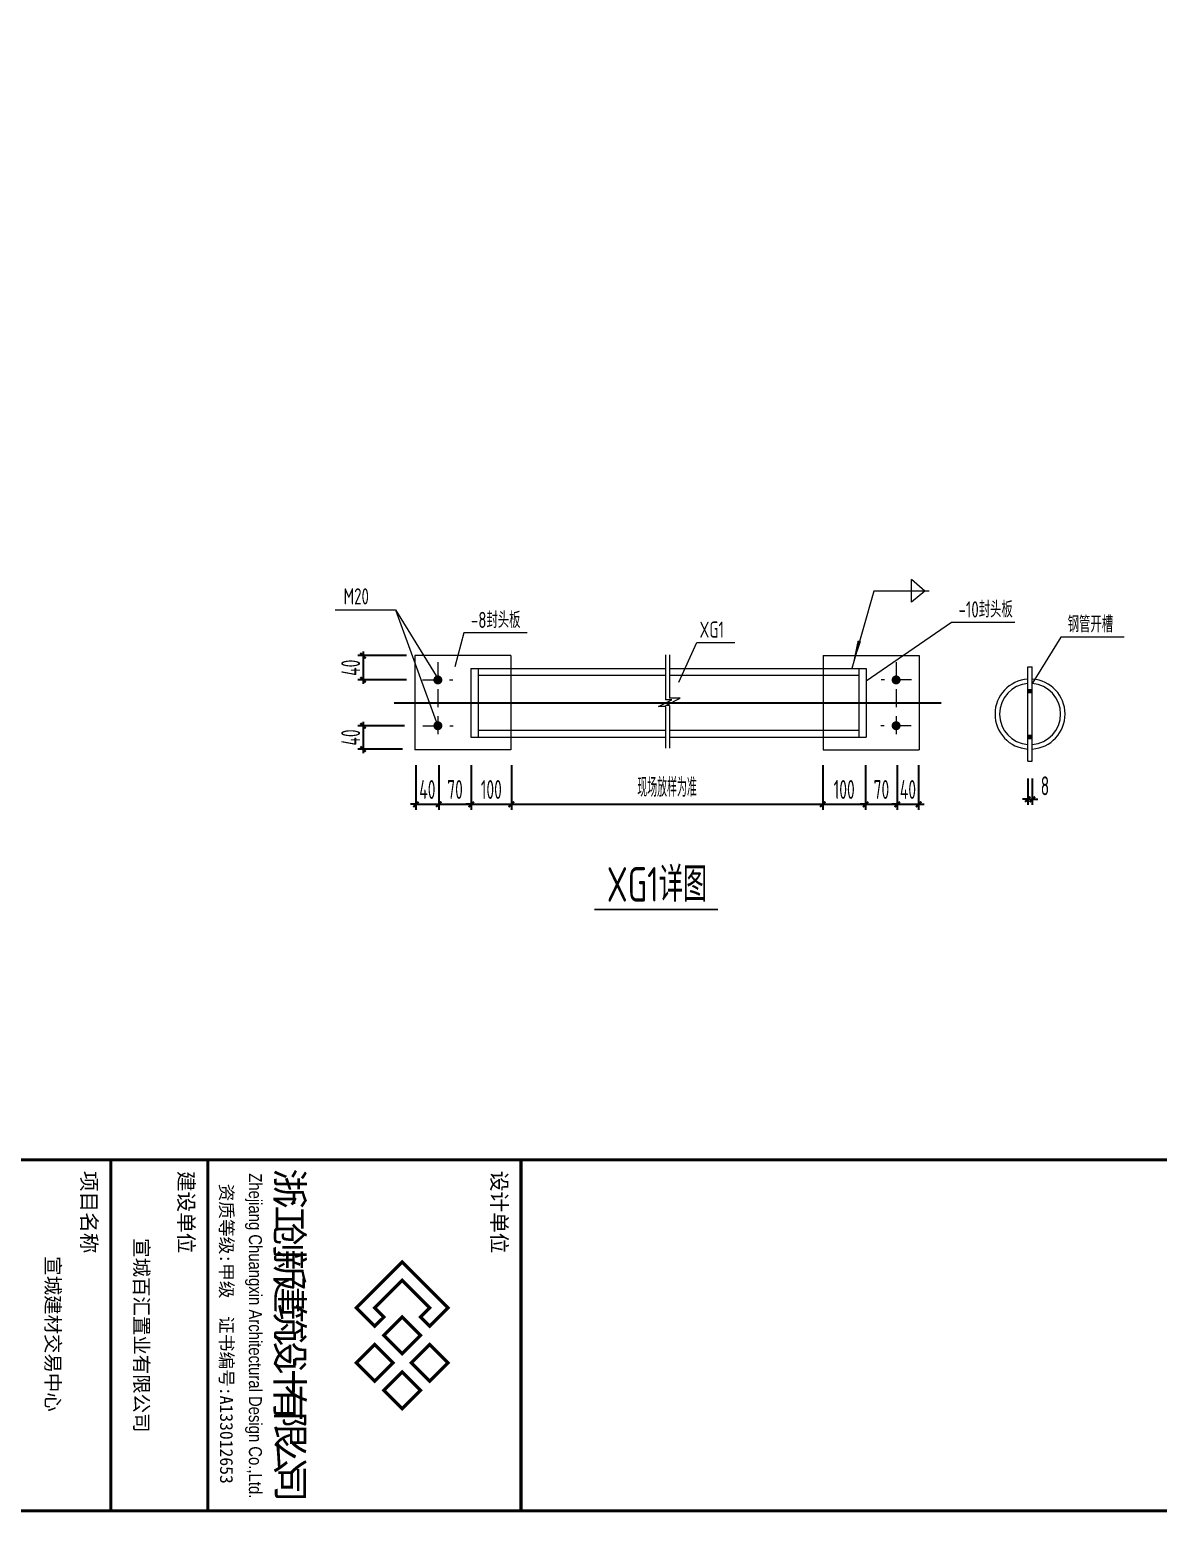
# Model space of a CAD drawing. Extents: x 447413 to 2975780, y -1432727 to 1301644.
# Drawn here: x 2285388 to 2316756, y -343471 to -302269 of the extents above; entities that cross this region are included whole.
import ezdxf
from ezdxf.enums import TextEntityAlignment as Align

# ---------------------------------------------------------------- set-up
doc = ezdxf.new("R2010")
doc.units = 0
doc.header["$LTSCALE"] = 1000
doc.header["$MEASUREMENT"] = 0
for name, pattern in [('CONTINOUS', [0]), ('DASHED', [0.75, 0.5, -0.25]), ('DASHED2', [0.375, 0.25, -0.125])]:
    doc.linetypes.add(name, pattern=pattern)
for name, color, linetype in [('COLU_DE_NUM', 7, 'Continuous'), ('DIM', 3, 'Continuous'), ('DOTE', 1, 'Continuous'), ('TEXT', 6, 'Continuous'), ('图框', 253, 'Continuous')]:
    doc.layers.add(name, color=color, linetype=linetype)
doc.styles.add('_HZTXT', font='tssdeng.shx', dxfattribs={"width": 0.7, "bigfont": 'HZTXT.shx'})
doc.styles.add('Arial', font='ARIALN.TTF')
doc.styles.add('cx_biaoti', font='')
doc.styles.add('HT', font='simhei.ttf')
doc.styles.add('TSSD_Dimension', font='sysz.shx', dxfattribs={"width": 0.7, "bigfont": 'syfs.shx'})
doc.styles.add('TSSD_Label', font='Tssdeng.shx', dxfattribs={"width": 0.7, "bigfont": 'hztxt.shx'})
doc.styles.add('YT', font='FZYTK.TTF')
doc.styles.get('cx_biaoti').set_extended_font_data('SimSun')
doc.dimstyles.new('TSSD_20_150', dxfattribs={"dimtxt": 525, "dimasz": 150, "dimexe": 150, "dimexo": 225, "dimgap": 150, "dimtad": 1, "dimdec": 0, "dimlfac": 0.133333, "dimzin": 0, "dimdsep": 46, "dimtxsty": 'TSSD_Dimension', "dimblk": 'ARCHTICK', "dimcen": 0, "dimdle": 112.5, "dimclrt": 7, "dimadec": 0, "dimazin": 0, "dimtfac": 1, "dimtdec": 0, "dimtix": 1, "dimtmove": 2, "dimatfit": 3, "dimfxl": 0, "dimtolj": 1, "dimtzin": 0, "dimarcsym": 0})

# ---------------------------------------------------------------- blocks, each defined once
blk = doc.blocks.new('A$C6B0021A6')
at = {"layer": '图框', "color": 153, "const_width": 58, "elevation": -84000}
for points in [[(111420, 1020), (2520, 1020), (2520, 83120), (111420, 83120)], [(111420, 83120), (117920, 83120), (117920, 1020), (111420, 1020)], [(111420, 30220), (117920, 30220), (117920, 1020), (111420, 1020)]]:
    blk.add_lwpolyline(points, close=True, dxfattribs=at)
at = {"layer": '图框', "color": 5, "const_width": 60, "elevation": -84000}
blk.add_lwpolyline([(114500, 28529), (114161, 28869), (113312, 28020), (114161, 27171), (114500, 27511), (114331, 27681), (114161, 27511), (113652, 28020), (114161, 28529), (114331, 28359)], close=True, dxfattribs=at)
at = {"layer": '图框', "color": 1, "const_width": 60, "elevation": -84000}
for points in [[(114840, 28529), (115179, 28190), (115519, 28529), (115179, 28869)], [(114331, 28020), (114670, 27681), (115009, 28020), (114670, 28359)], [(115349, 28020), (115688, 27681), (116028, 28020), (115688, 28359)], [(114840, 27511), (115179, 27171), (115519, 27511), (115179, 27850)]]:
    blk.add_lwpolyline(points, close=True, dxfattribs=at)
at = {"layer": '图框', "color": 153, "const_width": 58, "elevation": -84000}
for points in [[(111420, 24420), (117920, 24420)], [(117920, 22620), (111420, 22620)]]:
    blk.add_lwpolyline(points, dxfattribs=at)
at = {"layer": '图框', "color": 153, "style": 'cx_biaoti'}
for s, p in [('设计单位', (111624, 29678, -84000)), ('建设单位', (111624, 23878, -84000)), ('项目名称', (111624, 22078, -84000))]:
    blk.add_text(s, height=280, dxfattribs=at).set_placement(p)
at = {"layer": '图框', "color": 153}
for s, height, style, p in [('浙', 500, 'YT', (111920, 25945, -84000)), ('江', 500, 'YT', (112420, 25945, -84000)), ('创', 500, 'YT', (112920, 25945, -84000)), ('新', 500, 'YT', (113420, 25945, -84000)), ('建', 500, 'YT', (113920, 25945, -84000)), ('筑', 500, 'YT', (114420, 25945, -84000)), ('设', 500, 'YT', (114920, 25945, -84000)), ('计', 500, 'YT', (115420, 25945, -84000)), ('有', 500, 'YT', (115920, 25945, -84000)), ('限', 500, 'YT', (116420, 25945, -84000)), ('公', 500, 'YT', (116920, 25945, -84000)), ('司', 500, 'YT', (117420, 25945, -84000)), (' Zhejiang Chuangxin Architectural Design Co.,Ltd.', 240, 'Arial', (114640, 25270, -84000)), ('资质等级:甲级  证书编号:A133012653', 240, 'cx_biaoti', (114640, 24770, -84000)), ('宣城百汇置业有限公司', 264, 'HT', (114670, 23195, -84000)), ('宣城建材交易中心', 264, 'HT', (114645, 21554, -84000))]:
    blk.add_text(s, height=height, dxfattribs=dict(at, style=style)).set_placement(p, align=Align.MIDDLE)
blk = doc.blocks.new('_ArchTick')
at = {"color": 0, "linetype": 'ByBlock', "const_width": 0.4}
blk.add_lwpolyline([(-0.5, -0.5), (0.5, 0.5)], dxfattribs=at)
blk = doc.blocks.new('*D18')
at = {"layer": 'Defpoints', "color": 0, "transparency": 16777216}
for p in [(2307431, -322481), (2298775, -322793), (2307431, -323796)]:
    blk.add_point(p, dxfattribs=at)
at = {"layer": 'DIM', "color": 0, "lineweight": -2, "transparency": 16777216}
for p, q in [((2298775, -323018), (2298775, -323946)), ((2307431, -322706), (2307431, -323946)), ((2298662, -323796), (2307544, -323796))]:
    blk.add_line(p, q, dxfattribs=at)
at = {"layer": 'DIM', "color": 0, "lineweight": -2, "transparency": 16777216, "xscale": 150, "yscale": 150, "zscale": 150, "rotation": 180}
blk.add_blockref('_ArchTick', (2298775, -323796), dxfattribs=at)
at = {"layer": 'DIM', "color": 0, "lineweight": -2, "transparency": 16777216, "xscale": 150, "yscale": 150, "zscale": 150}
blk.add_blockref('_ArchTick', (2307431, -323796), dxfattribs=at)
at = {"layer": 'DIM', "color": 7, "transparency": 16777216, "insert": (2303103, -323326), "char_height": 525, "attachment_point": 5, "style": 'TSSD_Dimension'}
blk.add_mtext('\\A1;现场放样为准', dxfattribs=at)
blk = doc.blocks.new('*D19')
at = {"layer": 'Defpoints', "color": 0, "transparency": 16777216}
for p in [(2296033, -321614), (2294654, -322262), (2295977, -322262)]:
    blk.add_point(p, dxfattribs=at)
at = {"layer": 'DIM', "color": 0, "lineweight": -2, "transparency": 16777216}
for p, q in [((2295808, -321614), (2294504, -321614)), ((2294654, -321501), (2294654, -322374)), ((2295752, -322262), (2294504, -322262))]:
    blk.add_line(p, q, dxfattribs=at)
at = {"layer": 'DIM', "color": 0, "lineweight": -2, "transparency": 16777216, "xscale": 150, "yscale": 150, "zscale": 150}
for p, rotation in [((2294654, -321614), 90), ((2294654, -322262), 270)]:
    blk.add_blockref('_ArchTick', p, dxfattribs=dict(at, rotation=rotation))
at = {"layer": 'DIM', "color": 7, "transparency": 16777216, "insert": (2294309, -321938), "char_height": 525, "attachment_point": 5, "rotation": 90, "style": 'TSSD_Dimension'}
blk.add_mtext('\\A1;40', dxfattribs=at)
blk = doc.blocks.new('*D20')
at = {"layer": 'Defpoints', "color": 0, "transparency": 16777216}
for p in [(2296759, -322481), (2297660, -322481), (2297660, -323796)]:
    blk.add_point(p, dxfattribs=at)
at = {"layer": 'DIM', "color": 0, "lineweight": -2, "transparency": 16777216}
for p, q in [((2296759, -322706), (2296759, -323946)), ((2297660, -322706), (2297660, -323946)), ((2296646, -323796), (2297773, -323796))]:
    blk.add_line(p, q, dxfattribs=at)
at = {"layer": 'DIM', "color": 0, "lineweight": -2, "transparency": 16777216, "xscale": 150, "yscale": 150, "zscale": 150, "rotation": 180}
blk.add_blockref('_ArchTick', (2296759, -323796), dxfattribs=at)
at = {"layer": 'DIM', "color": 0, "lineweight": -2, "transparency": 16777216, "xscale": 150, "yscale": 150, "zscale": 150}
blk.add_blockref('_ArchTick', (2297660, -323796), dxfattribs=at)
at = {"layer": 'DIM', "color": 7, "transparency": 16777216, "insert": (2297210, -323384), "char_height": 525, "attachment_point": 5, "style": 'TSSD_Dimension'}
blk.add_mtext('\\A1;70', dxfattribs=at)
blk = doc.blocks.new('*D21')
at = {"layer": 'Defpoints', "color": 0, "transparency": 16777216}
for p in [(2296123, -322481), (2296759, -322481), (2296759, -323796)]:
    blk.add_point(p, dxfattribs=at)
at = {"layer": 'DIM', "color": 0, "lineweight": -2, "transparency": 16777216}
for p, q in [((2296123, -322706), (2296123, -323946)), ((2296759, -322706), (2296759, -323946)), ((2296123, -323796), (2295973, -323796)), ((2296123, -323796), (2296759, -323796)), ((2296759, -323796), (2296909, -323796))]:
    blk.add_line(p, q, dxfattribs=at)
at = {"layer": 'DIM', "color": 0, "lineweight": -2, "transparency": 16777216, "xscale": 150, "yscale": 150, "zscale": 150}
blk.add_blockref('_ArchTick', (2296123, -323796), dxfattribs=at)
at = {"layer": 'DIM', "color": 0, "lineweight": -2, "transparency": 16777216, "xscale": 150, "yscale": 150, "zscale": 150, "rotation": 180}
blk.add_blockref('_ArchTick', (2296759, -323796), dxfattribs=at)
at = {"layer": 'DIM', "color": 7, "transparency": 16777216, "insert": (2296441, -323384), "char_height": 525, "attachment_point": 5, "style": 'TSSD_Dimension'}
blk.add_mtext('\\A1;40', dxfattribs=at)
blk = doc.blocks.new('*D22')
at = {"layer": 'Defpoints', "color": 0, "transparency": 16777216}
for p in [(2297660, -322481), (2298775, -322481), (2298775, -323796)]:
    blk.add_point(p, dxfattribs=at)
at = {"layer": 'DIM', "color": 0, "lineweight": -2, "transparency": 16777216}
for p, q in [((2297660, -322706), (2297660, -323946)), ((2298775, -322706), (2298775, -323946)), ((2297660, -323796), (2297510, -323796)), ((2297660, -323796), (2298775, -323796)), ((2298775, -323796), (2298925, -323796))]:
    blk.add_line(p, q, dxfattribs=at)
at = {"layer": 'DIM', "color": 0, "lineweight": -2, "transparency": 16777216, "xscale": 150, "yscale": 150, "zscale": 150}
blk.add_blockref('_ArchTick', (2297660, -323796), dxfattribs=at)
at = {"layer": 'DIM', "color": 0, "lineweight": -2, "transparency": 16777216, "xscale": 150, "yscale": 150, "zscale": 150, "rotation": 180}
blk.add_blockref('_ArchTick', (2298775, -323796), dxfattribs=at)
at = {"layer": 'DIM', "color": 7, "transparency": 16777216, "insert": (2298218, -323384), "char_height": 525, "attachment_point": 5, "style": 'TSSD_Dimension'}
blk.add_mtext('\\A1;100', dxfattribs=at)
blk = doc.blocks.new('*D23')
at = {"layer": 'Defpoints', "color": 0, "transparency": 16777216}
for p in [(2296090, -319664), (2294654, -320335), (2296090, -320335)]:
    blk.add_point(p, dxfattribs=at)
at = {"layer": 'DIM', "color": 0, "lineweight": -2, "transparency": 16777216}
for p, q in [((2295865, -319664), (2294504, -319664)), ((2294654, -319552), (2294654, -320448)), ((2295865, -320335), (2294504, -320335))]:
    blk.add_line(p, q, dxfattribs=at)
at = {"layer": 'DIM', "color": 0, "lineweight": -2, "transparency": 16777216, "xscale": 150, "yscale": 150, "zscale": 150}
for p, rotation in [((2294654, -319664), 90), ((2294654, -320335), 270)]:
    blk.add_blockref('_ArchTick', p, dxfattribs=dict(at, rotation=rotation))
at = {"layer": 'DIM', "color": 7, "transparency": 16777216, "insert": (2294309, -320000), "char_height": 525, "attachment_point": 5, "rotation": 90, "style": 'TSSD_Dimension'}
blk.add_mtext('\\A1;40', dxfattribs=at)
blk = doc.blocks.new('*D24')
at = {"layer": 'Defpoints', "color": 0, "transparency": 16777216}
for p in [(2313128, -322853), (2313253, -322853), (2313253, -323657)]:
    blk.add_point(p, dxfattribs=at)
at = {"layer": 'DIM', "color": 0, "lineweight": -2, "transparency": 16777216}
for p, q in [((2313128, -323078), (2313128, -323807)), ((2313253, -323078), (2313253, -323807)), ((2313128, -323657), (2312978, -323657)), ((2313128, -323657), (2313253, -323657)), ((2313253, -323657), (2313403, -323657))]:
    blk.add_line(p, q, dxfattribs=at)
at = {"layer": 'DIM', "color": 0, "lineweight": -2, "transparency": 16777216, "xscale": 150, "yscale": 150, "zscale": 150}
blk.add_blockref('_ArchTick', (2313128, -323657), dxfattribs=at)
at = {"layer": 'DIM', "color": 0, "lineweight": -2, "transparency": 16777216, "xscale": 150, "yscale": 150, "zscale": 150, "rotation": 180}
blk.add_blockref('_ArchTick', (2313253, -323657), dxfattribs=at)
at = {"layer": 'DIM', "color": 7, "transparency": 16777216, "insert": (2313605, -323282), "char_height": 525, "attachment_point": 5, "style": 'TSSD_Dimension'}
blk.add_mtext('\\A1;8', dxfattribs=at)
blk = doc.blocks.new('*D25')
at = {"layer": 'Defpoints', "color": 0, "transparency": 16777216}
for p in [(2307431, -322481), (2308619, -322481), (2308619, -323796)]:
    blk.add_point(p, dxfattribs=at)
at = {"layer": 'DIM', "color": 0, "lineweight": -2, "transparency": 16777216}
for p, q in [((2307431, -322706), (2307431, -323946)), ((2308619, -322706), (2308619, -323946)), ((2307318, -323796), (2308732, -323796))]:
    blk.add_line(p, q, dxfattribs=at)
at = {"layer": 'DIM', "color": 0, "lineweight": -2, "transparency": 16777216, "xscale": 150, "yscale": 150, "zscale": 150, "rotation": 180}
blk.add_blockref('_ArchTick', (2307431, -323796), dxfattribs=at)
at = {"layer": 'DIM', "color": 0, "lineweight": -2, "transparency": 16777216, "xscale": 150, "yscale": 150, "zscale": 150}
blk.add_blockref('_ArchTick', (2308619, -323796), dxfattribs=at)
at = {"layer": 'DIM', "color": 7, "transparency": 16777216, "insert": (2308025, -323384), "char_height": 525, "attachment_point": 5, "style": 'TSSD_Dimension'}
blk.add_mtext('\\A1;100', dxfattribs=at)
blk = doc.blocks.new('*D26')
at = {"layer": 'Defpoints', "color": 0, "transparency": 16777216}
for p in [(2308619, -322481), (2309500, -322481), (2309500, -323796)]:
    blk.add_point(p, dxfattribs=at)
at = {"layer": 'DIM', "color": 0, "lineweight": -2, "transparency": 16777216}
for p, q in [((2308619, -322706), (2308619, -323946)), ((2309500, -322706), (2309500, -323946)), ((2308619, -323796), (2308469, -323796)), ((2308619, -323796), (2309500, -323796)), ((2309500, -323796), (2309650, -323796))]:
    blk.add_line(p, q, dxfattribs=at)
at = {"layer": 'DIM', "color": 0, "lineweight": -2, "transparency": 16777216, "xscale": 150, "yscale": 150, "zscale": 150}
blk.add_blockref('_ArchTick', (2308619, -323796), dxfattribs=at)
at = {"layer": 'DIM', "color": 0, "lineweight": -2, "transparency": 16777216, "xscale": 150, "yscale": 150, "zscale": 150, "rotation": 180}
blk.add_blockref('_ArchTick', (2309500, -323796), dxfattribs=at)
at = {"layer": 'DIM', "color": 7, "transparency": 16777216, "insert": (2309060, -323384), "char_height": 525, "attachment_point": 5, "style": 'TSSD_Dimension'}
blk.add_mtext('\\A1;70', dxfattribs=at)
blk = doc.blocks.new('*D27')
at = {"layer": 'Defpoints', "color": 0, "transparency": 16777216}
for p in [(2309500, -322481), (2310094, -322481), (2310094, -323796)]:
    blk.add_point(p, dxfattribs=at)
at = {"layer": 'DIM', "color": 0, "lineweight": -2, "transparency": 16777216}
for p, q in [((2309500, -322706), (2309500, -323946)), ((2310094, -322706), (2310094, -323946)), ((2309500, -323796), (2309350, -323796)), ((2309500, -323796), (2310094, -323796)), ((2310094, -323796), (2310244, -323796))]:
    blk.add_line(p, q, dxfattribs=at)
at = {"layer": 'DIM', "color": 0, "lineweight": -2, "transparency": 16777216, "xscale": 150, "yscale": 150, "zscale": 150}
blk.add_blockref('_ArchTick', (2309500, -323796), dxfattribs=at)
at = {"layer": 'DIM', "color": 0, "lineweight": -2, "transparency": 16777216, "xscale": 150, "yscale": 150, "zscale": 150, "rotation": 180}
blk.add_blockref('_ArchTick', (2310094, -323796), dxfattribs=at)
at = {"layer": 'DIM', "color": 7, "transparency": 16777216, "insert": (2309797, -323384), "char_height": 525, "attachment_point": 5, "style": 'TSSD_Dimension'}
blk.add_mtext('\\A1;40', dxfattribs=at)

msp = doc.modelspace()

# ---------------------------------------------------------------- linework, layer by layer
at = {"lineweight": 9}
for p, q in [((2309896, -318181.2, 126000), (2309896, -317547.3, 126000)), ((2310265.2, -317874.4, 126000), (2309896, -317547.3, 126000)), ((2310385.8, -317874.4, 126000), (2308846.6, -317874.4, 126000)), ((2310265.2, -317874.4, 126000), (2309896, -318181.2, 126000)), ((2295558.3, -318394.6, 126000), (2296726.1, -321594.1, 126000)), ((2295558.3, -318394.6, 126000), (2296762.4, -320345.4, 126000)), ((2311008.8, -318738.8, 126000), (2308638.5, -320375.4, 126000)), ((2312770.7, -318738.8, 126000), (2311008.8, -318738.8, 126000)), ((2297456.7, -319032.1, 126000), (2297204.7, -319976.8, 126000)), ((2299218.7, -319032.1, 126000), (2297456.7, -319032.1, 126000)), ((2314042.9, -319150.5, 126000), (2313253, -320441.7, 126000)), ((2315804.9, -319150.5, 126000), (2314042.9, -319150.5, 126000)), ((2296089.9, -319664.2, 126000), (2296089.9, -322286, 126000)), ((2298759.4, -319664.2, 126000), (2296089.9, -319664.2, 126000)), ((2298759.4, -319664.2, 126000), (2298759.4, -322286, 126000)), ((2303059.5, -319642.3, 126000), (2303059.5, -320894.8, 126000)), ((2303169.5, -319642.3, 126000), (2303169.5, -320849, 126000)), ((2307442.1, -319664.2, 126000), (2307442.1, -322286, 126000)), ((2307442.1, -319664.2, 126000), (2310111.6, -319664.2, 126000)), ((2310111.6, -319664.2, 126000), (2310111.6, -322286, 126000)), ((2297645.9, -320022.1, 126000), (2303059.5, -320022.1, 126000)), ((2297645.9, -320022.1, 126000), (2297645.9, -321928.2, 126000)), ((2297851.7, -320022.1, 126000), (2297851.7, -321928.2, 126000)), ((2303169.5, -320022.1, 126000), (2308638.5, -320022.1, 126000)), ((2308432.7, -320022.1, 126000), (2308432.7, -321928.2, 126000)), ((2308638.5, -320022.1, 126000), (2308638.5, -321928.2, 126000)), ((2313128, -319977.3, 126000), (2313253, -319977.3, 126000)), ((2313128, -322599.1, 126000), (2313128, -319977.3, 126000)), ((2313253, -322599.1, 126000), (2313253, -319977.3, 126000)), ((2302865.7, -321080.1, 126000), (2303236.5, -320894.8, 126000)), ((2303236.5, -320894.8, 126000), (2303059.5, -320894.8, 126000)), ((2303064.7, -321049.3, 126000), (2303465.6, -320849, 126000)), ((2303465.6, -320849, 126000), (2303169.5, -320849, 126000)), ((2303059.5, -321080.1, 126000), (2302865.7, -321080.1, 126000)), ((2303059.5, -321080.1, 126000), (2303059.5, -322233.4, 126000)), ((2303169.5, -321049.3, 126000), (2303064.7, -321049.3, 126000)), ((2303169.5, -321049.3, 126000), (2303169.5, -322233.4, 126000)), ((2297645.9, -321928.2, 126000), (2303059.5, -321928.2, 126000)), ((2303169.5, -321928.2, 126000), (2308638.5, -321928.2, 126000)), ((2298759.4, -322286, 126000), (2296089.9, -322286, 126000)), ((2307442.1, -322286, 126000), (2310111.6, -322286, 126000)), ((2313128, -322599.1, 126000), (2313253, -322599.1, 126000))]:
    msp.add_line(p, q, dxfattribs=at)
at = {"linetype": 'CONTINOUS', "lineweight": 9}
msp.add_line((2308846.6, -317874.4, 126000), (2308236.4, -320022.1, 126000), dxfattribs=at)
at = {"linetype": 'DASHED', "lineweight": 9}
for p, q in [((2296732.9, -319842, 126000), (2296732.9, -321998.7, 126000)), ((2309468.5, -319842, 126000), (2309468.5, -321998.7, 126000)), ((2296303.2, -320338, 126000), (2297150.9, -320338, 126000)), ((2309898.3, -320338, 126000), (2309050.6, -320338, 126000)), ((2296312.3, -321612.3, 126000), (2297160, -321612.3, 126000)), ((2309889.1, -321612.3, 126000), (2309041.5, -321612.3, 126000))]:
    msp.add_line(p, q, dxfattribs=at)
at = {"linetype": 'DASHED2', "lineweight": 9, "ltscale": 50}
for p, q in [((2297851.7, -320210.6, 126000), (2303059.5, -320210.6, 126000)), ((2303169.5, -320210.6, 126000), (2308432.7, -320210.6, 126000)), ((2297851.7, -321739.7, 126000), (2303059.5, -321739.7, 126000)), ((2303169.5, -321739.7, 126000), (2308432.7, -321739.7, 126000))]:
    msp.add_line(p, q, dxfattribs=at)
at = {"lineweight": 9, "elevation": 126000}
msp.add_lwpolyline([(2308236.4, -320022.1, 0, 100, 0), (2308445.9, -319255.2, 100, 100, 0)], format="xyseb", dxfattribs=at)
at = {"linetype": 'CONTINOUS', "lineweight": 9, "const_width": 125, "elevation": 126000}
for points in [[(2296670.4, -320338, 1), (2296795.4, -320338, 1)], [(2309406, -320338, 1), (2309531, -320338, 1)], [(2296670.4, -321612.3, 1), (2296795.4, -321612.3, 1)], [(2309406, -321612.3, 1), (2309531, -321612.3, 1)]]:
    msp.add_lwpolyline(points, format="xyb", close=True, dxfattribs=at)
at = {"lineweight": 9, "const_width": 125, "elevation": 126000}
for points in [[(2313128, -320651), (2313253, -320651)], [(2313128, -321925.4), (2313253, -321925.4)]]:
    msp.add_lwpolyline(points, dxfattribs=at)
at = {"lineweight": 9}
for radius, start, end in [(973.8, 93.67972, 266.32028), (848.8, 94.22251, 265.77749), (973.8, 273.67972, 86.32028), (848.8, 274.22251, 85.77749)]:
    msp.add_arc((2313190.5, -321288.2, 126000), radius, start, end, dxfattribs=at)
at = {"layer": 'COLU_DE_NUM', "const_width": 50, "elevation": 126000}
msp.add_lwpolyline([(2301085, -326719.8), (2304515, -326719.8)], dxfattribs=at)
at = {"layer": 'DOTE'}
msp.add_line((2295518.5, -320975.1, 126000), (2310723.7, -320975.1, 126000), dxfattribs=at)
at = {"layer": 'TEXT', "lineweight": 9, "ltscale": 99}
for p, q in [((2293877.3, -318394.6, 126000), (2295558.3, -318394.6, 126000)), ((2303425.2, -320399, 126000), (2303931.9, -319296.9, 126000)), ((2303931.9, -319296.9, 126000), (2304989.5, -319296.9, 126000))]:
    msp.add_line(p, q, dxfattribs=at)

# ---------------------------------------------------------------- block references
at = {"xscale": 1.5, "yscale": 1.5, "zscale": 1.5, "rotation": 270}
msp.add_blockref('A$C6B0021A6', (2253712, -166547.5, 126000), dxfattribs=at)

# ---------------------------------------------------------------- texts
at = {"layer": 'COLU_DE_NUM', "style": 'TSSD_Label', "width": 0.7}
msp.add_text('XG1详图', height=960, dxfattribs=at).set_placement((2302823, -325969.8, 126000), align=Align.MIDDLE)
at = {"layer": 'TEXT', "lineweight": 9, "ltscale": 99, "style": '_HZTXT', "width": 0.7}
for s, p in [('M20', (2294112.7, -318241.8, 126000)), ('-8封头板', (2297652.1, -318897.4, 126000)), ('-10封头板', (2311204.2, -318604.2, 126000)), ('XG1', (2304006.4, -319166.4, 126000)), ('钢管开槽', (2314238.3, -319015.8, 126000))]:
    msp.add_text(s, height=450, dxfattribs=at).set_placement(p)

# ---------------------------------------------------------------- dimensions: what is measured, and where the dimension line sits
at = {"layer": 'DIM'}
for base, p1, p2, angle, text, picture, middle in [((2294654, -320335.3, 126000), (2296089.9, -319664.2, 126000), (2296089.9, -320335.3, 126000), 90, '40', '*D23', (2294309.3, -319999.8, 126000)), ((2294654, -322262, 126000), (2296032.8, -321613.6, 126000), (2295977.2, -322262, 126000), 90, '40', '*D19', (2294309.3, -321937.8, 126000)), ((2313253, -323657.2, 126000), (2313128, -322853.3, 126000), (2313253, -322853.3, 126000), 180, '8', '*D24', (2313604.6, -323282.2, 126000))]:
    dim = msp.add_linear_dim(base=base, p1=p1, p2=p2, angle=angle, text=text, dimstyle='TSSD_20_150', dxfattribs=at)
    dim.commit()
    dim.dimension.update_dxf_attribs({"geometry": picture, "text_midpoint": middle, "dimtype": 128})
for base, p1, p2, text, picture, middle in [((2296758.8, -323796.1, 126000), (2296123.2, -322480.8, 126000), (2296758.8, -322480.8, 126000), '40', '*D21', (2296441, -323383.6, 126000)), ((2297660.4, -323796.1, 126000), (2296758.8, -322480.8, 126000), (2297660.4, -322480.8, 126000), '70', '*D20', (2297209.6, -323383.6, 126000)), ((2298774.6, -323796.1, 126000), (2297660.4, -322480.8, 126000), (2298774.6, -322480.8, 126000), '100', '*D22', (2298217.5, -323383.6, 126000)), ((2307431.4, -323796.1, 126000), (2298774.6, -322793.3, 126000), (2307431.4, -322480.8, 126000), '现场放样为准', '*D18', (2303103, -323326.1, 126000)), ((2308619.2, -323796.1, 126000), (2307430.8, -322480.8, 126000), (2308619.2, -322480.8, 126000), '100', '*D25', (2308025, -323383.6, 126000)), ((2309500, -323796.1, 126000), (2308619.2, -322480.8, 126000), (2309500, -322480.8, 126000), '70', '*D26', (2309059.6, -323383.6, 126000)), ((2310094.2, -323796.1, 126000), (2309500, -322480.8, 126000), (2310094.2, -322480.8, 126000), '40', '*D27', (2309797.1, -323383.6, 126000))]:
    dim = msp.add_linear_dim(base=base, p1=p1, p2=p2, text=text, dimstyle='TSSD_20_150', dxfattribs=at)
    dim.commit()
    dim.dimension.update_dxf_attribs({"geometry": picture, "text_midpoint": middle})

doc.saveas('drawing.dxf')
